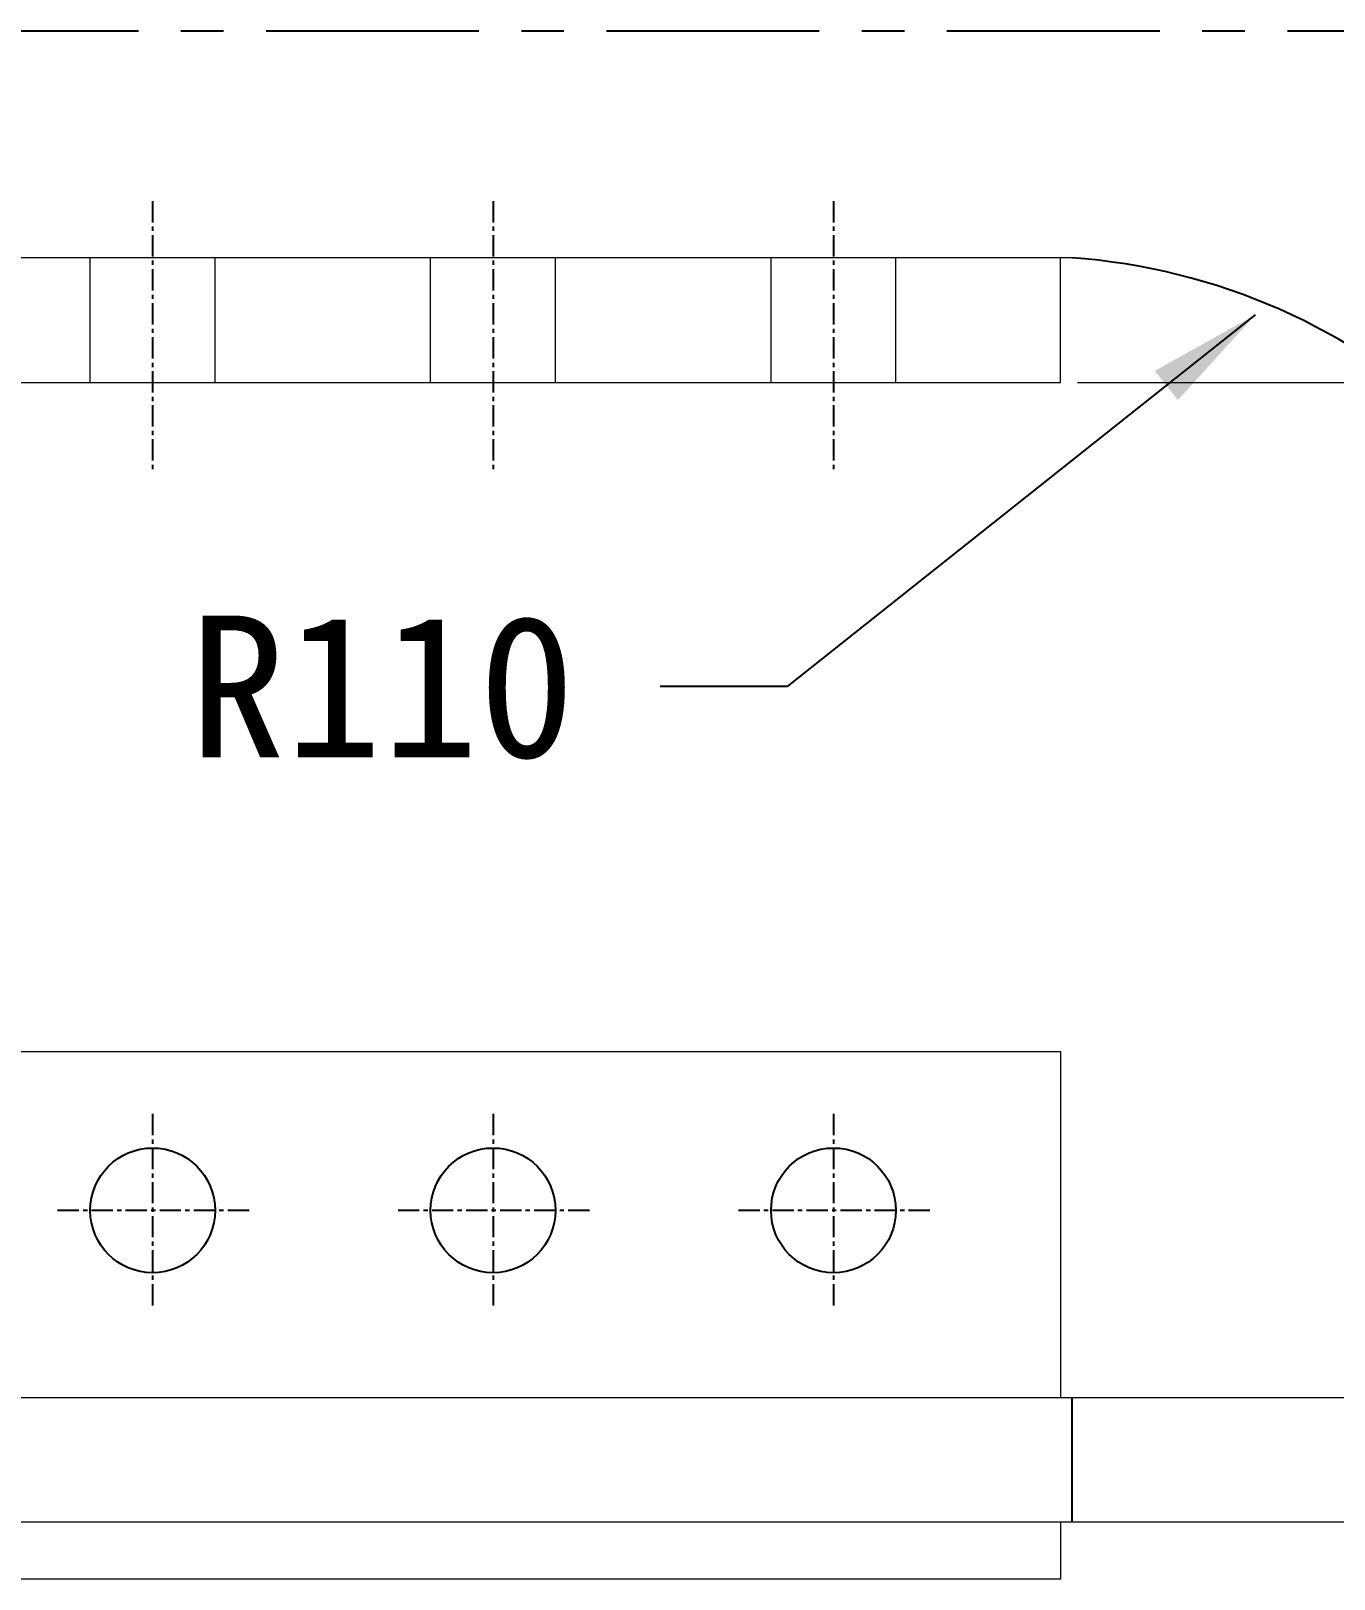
# Model space of a CAD drawing. Header units: millimetres. Extents: x 1755271 to 1764314, y -179109 to -173084.
# Drawn here: x 1757440.5 to 1757670.1, y -177515.2 to -177242.2 of the extents above; entities that cross this region are included whole.
import ezdxf

# ---------------------------------------------------------------- set-up
doc = ezdxf.new("R2010")
doc.units = ezdxf.units.MM
doc.header["$LTSCALE"] = 3
doc.linetypes.add('CENTER', pattern=[2, 1.25, -0.25, 0.25, -0.25])
doc.layers.get('DEFPOINTS').update_dxf_attribs({"color": 250})
doc.layers.add('01', color=7, linetype='Continuous')
doc.styles.get("Standard").update_dxf_attribs({"font": 'msgothic.ttc'})
doc.dimstyles.new('コピー(2) - Standard', dxfattribs={"dimtxt": 25, "dimasz": 20, "dimexe": 0.18, "dimexo": 0.0625, "dimgap": 15, "dimtad": 1, "dimdec": 0, "dimzin": 0, "dimdsep": 46, "dimtxsty": 'Standard', "dimblk": 'DOTSMALL', "dimcen": 0.09, "dimadec": 0, "dimazin": 0, "dimtfac": 1, "dimtdec": 0, "dimtofl": 0, "dimtmove": 0, "dimatfit": 3, "dimfxl": 1, "dimtolj": 1, "dimtzin": 0, "dimarcsym": 0})
doc.dimstyles.new('一般寸法-小さめ', dxfattribs={"dimtxt": 25, "dimasz": 3, "dimexe": 3, "dimexo": 3, "dimgap": 3, "dimtad": 1, "dimtxsty": 'Standard', "dimblk": 'ORIGIN', "dimcen": 0, "dimclrd": 256, "dimclre": 256, "dimclrt": 256, "dimadec": 0, "dimazin": 0, "dimtfac": 1, "dimtmove": 2, "dimatfit": 2, "dimfxl": 1, "dimtolj": 2, "dimlwd": 5, "dimlwe": 5, "dimarcsym": 0})

# ---------------------------------------------------------------- blocks, each defined once
blk = doc.blocks.new('_DotSmall')
at = {"color": 0, "linetype": 'ByBlock', "const_width": 0.5}
blk.add_lwpolyline([(-0.0625, 0, 1), (0.0625, 0, 1)], format="xyb", close=True, dxfattribs=at)
blk = doc.blocks.new('_Origin')
at = {"color": 0, "linetype": 'ByBlock', "lineweight": -2}
blk.add_line((0, 0), (-1, 0), dxfattribs=at)
blk.add_circle((0, 0), 0.5, dxfattribs=at)
blk = doc.blocks.new('*D146')
at = {"layer": '01', "lineweight": 5}
for p, q in [((1757701.55, -177301.22), (1757701.55, -177298.22)), ((1757624.92, -177304.22), (1757704.55, -177304.22)), ((1757701.55, -177304.22), (1757701.55, -177312.22)), ((1757694.92, -177312.22), (1757704.55, -177312.22)), ((1757701.55, -177315.22), (1757701.55, -177318.22))]:
    blk.add_line(p, q, dxfattribs=at)
at = {"layer": 'DEFPOINTS', "color": 0}
for p in [(1757621.92, -177304.22), (1757691.92, -177312.22), (1757701.55, -177312.22)]:
    blk.add_point(p, dxfattribs=at)
at = {"layer": '01', "lineweight": 5, "xscale": 3, "yscale": 3, "zscale": 3}
for p, rotation in [((1757701.55, -177304.22), 270), ((1757701.55, -177312.22), 90)]:
    blk.add_blockref('_Origin', p, dxfattribs=dict(at, rotation=rotation))
at = {"layer": '01', "insert": (1757728.29, -177348.65), "char_height": 25, "attachment_point": 5, "rotation": 90}
blk.add_mtext('\\A2;8', dxfattribs=at)

msp = doc.modelspace()

# ---------------------------------------------------------------- linework, layer by layer
at = {"layer": '01', "color": 7, "linetype": 'CENTER', "ltscale": 10}
msp.add_line((1757241.924, -177242.225), (1757891.924, -177242.225), dxfattribs=at)
at = {"layer": '01', "color": 7, "linetype": 'CENTER'}
for p, q in [((1757461.924, -177272.225), (1757461.924, -177320.225)), ((1757521.924, -177272.225), (1757521.924, -177320.225)), ((1757581.924, -177272.225), (1757581.924, -177320.225)), ((1757461.924, -177433.181), (1757461.924, -177467.181)), ((1757521.924, -177433.181), (1757521.924, -177467.181)), ((1757581.924, -177433.181), (1757581.924, -177467.181)), ((1757478.924, -177450.181), (1757444.924, -177450.181)), ((1757538.924, -177450.181), (1757504.924, -177450.181)), ((1757598.924, -177450.181), (1757564.924, -177450.181))]:
    msp.add_line(p, q, dxfattribs=at)
at = {"layer": '01', "color": 7, "lineweight": 18}
for p, q in [((1757623.924, -177282.225), (1757241.924, -177282.225)), ((1757450.924, -177304.225), (1757450.924, -177282.225)), ((1757472.924, -177304.225), (1757472.924, -177282.225)), ((1757510.924, -177304.225), (1757510.924, -177282.225)), ((1757532.924, -177304.225), (1757532.924, -177282.225)), ((1757570.924, -177304.225), (1757570.924, -177282.225)), ((1757592.924, -177304.225), (1757592.924, -177282.225)), ((1757621.924, -177304.225), (1757621.924, -177282.225)), ((1757241.924, -177304.225), (1757621.924, -177304.225)), ((1757241.924, -177422.181), (1757621.924, -177422.181)), ((1757621.924, -177422.181), (1757621.924, -177483.181)), ((1757241.924, -177483.181), (1757891.924, -177483.181)), ((1757891.924, -177505.181), (1757241.924, -177505.181)), ((1757621.924, -177505.181), (1757621.924, -177515.181)), ((1757621.924, -177515.181), (1757241.924, -177515.181))]:
    msp.add_line(p, q, dxfattribs=at)
at = {"layer": '01', "color": 7, "ltscale": 2}
msp.add_line((1757623.924, -177483.181), (1757623.924, -177505.181), dxfattribs=at)
at = {"layer": '01', "color": 7}
for centre in [(1757461.924, -177450.181), (1757521.924, -177450.181), (1757581.924, -177450.181)]:
    msp.add_circle(centre, 11, dxfattribs=at)
at = {"layer": '01', "color": 7, "ltscale": 2}
msp.add_arc((1757616.134, -177391.948), 110, 46.44905, 85.93906, dxfattribs=at)

# ---------------------------------------------------------------- texts
at = {"layer": '01', "color": 7, "insert": (1757536.384, -177345.297), "char_height": 25, "width": 98.97993, "attachment_point": 3}
msp.add_mtext('R110', dxfattribs=at)

# ---------------------------------------------------------------- dimensions: what is measured, and where the dimension line sits
at = {"layer": '01', "color": 7}
dim = msp.add_linear_dim(base=(1757701.55, -177312.225), p1=(1757621.924, -177304.225), p2=(1757691.924, -177312.225), angle=90, dimstyle='一般寸法-小さめ', dxfattribs=at)
dim.commit()
dim.dimension.update_dxf_attribs({"geometry": '*D146', "text_midpoint": (1757728.291, -177348.654), "dimtype": 160})

# ---------------------------------------------------------------- leaders
at = {"layer": '01', "color": 7, "annotation_type": 0, "has_hookline": 1, "hookline_direction": 1, "text_width": 62.2}
msp.add_leader([(1757656.26, -177292.287), (1757573.777, -177357.797), (1757551.384, -177357.797)], dimstyle='コピー(2) - Standard', override={"dimgap": 15, "dimtad": 0}, dxfattribs=at)

doc.saveas('drawing.dxf')
